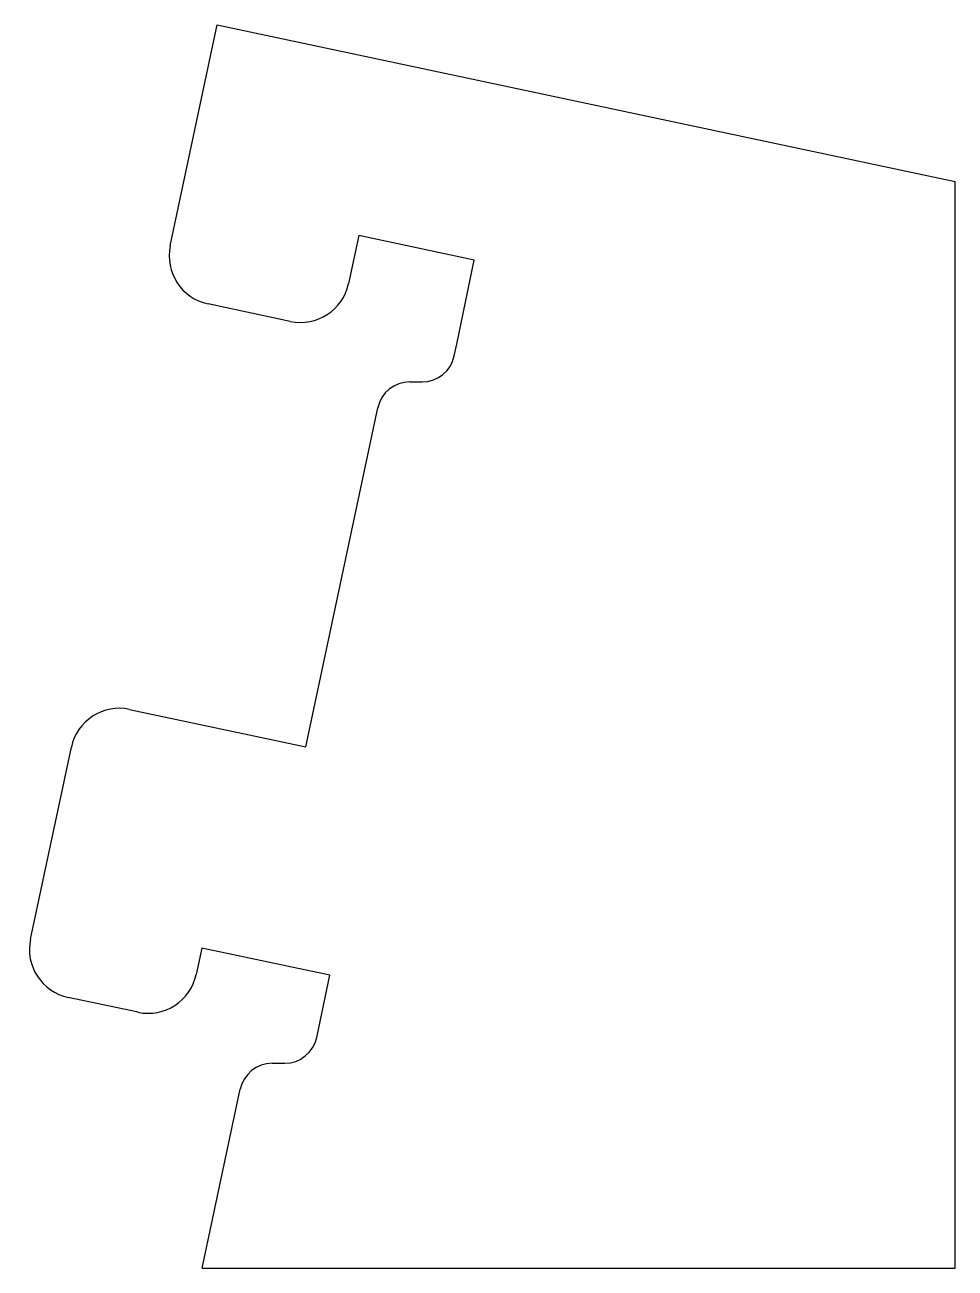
# Model space of a CAD drawing. Header units: millimetres. Extents: x 227.9 to 284.7, y 186.7 to 262.7.
import ezdxf

# ---------------------------------------------------------------- set-up
doc = ezdxf.new("R2010")
doc.units = ezdxf.units.MM
doc.layers.add('Default', color=7, linetype='Continuous')
doc.layers.add('SUSTENTAÇÃO_TUBO', color=7, linetype='Continuous')

# ---------------------------------------------------------------- blocks, each defined once
blk = doc.blocks.new('SE')
at = {"layer": 'SUSTENTAÇÃO_TUBO', "color": 7, "linetype": 'Continuous'}
for p, q in [((236.729, 249.225), (239.598, 262.724)), ((239.598, 262.724), (284.683, 253.141)), ((284.683, 186.741), (284.683, 253.141)), ((248.248, 249.844), (247.624, 246.91)), ((255.291, 248.347), (248.248, 249.844)), ((254.237, 243.204), (255.291, 248.347)), ((244.066, 244.599), (239.04, 245.667)), ((254.085, 242.489), (254.237, 243.204)), ((251.367, 240.905), (252.129, 240.905)), ((245.008, 218.604), (249.411, 239.321)), ((234.248, 220.891), (245.008, 218.604)), ((228.195, 206.842), (230.69, 218.58)), ((238.663, 206.304), (238.32, 204.69)), ((246.488, 204.641), (238.663, 206.304)), ((245.681, 200.845), (246.488, 204.641)), ((234.762, 202.379), (230.505, 203.284)), ((242.964, 199.261), (243.725, 199.261)), ((238.683, 186.741), (241.008, 197.677)), ((238.683, 186.741), (284.683, 186.741))]:
    blk.add_line(p, q, dxfattribs=at)
for centre, radius, start, end in [((239.664, 248.602), 3, 168.00005, 258.00005), ((244.69, 247.533), 3, 258.00005, 348.00005), ((252.129, 242.905), 2, 270, 347.99121), ((251.367, 238.905), 2, 90, 168), ((233.624, 217.956), 3, 78, 168), ((231.129, 206.218), 3, 168, 258), ((235.385, 205.314), 3, 258, 348), ((243.725, 201.261), 2, 270, 348), ((242.964, 197.261), 2, 90, 168)]:
    blk.add_arc(centre, radius, start, end, dxfattribs=at)

msp = doc.modelspace()

# ---------------------------------------------------------------- block references
at = {"layer": 'Default'}
msp.add_blockref('SE', (0, 0), dxfattribs=at)

doc.saveas('drawing.dxf')
